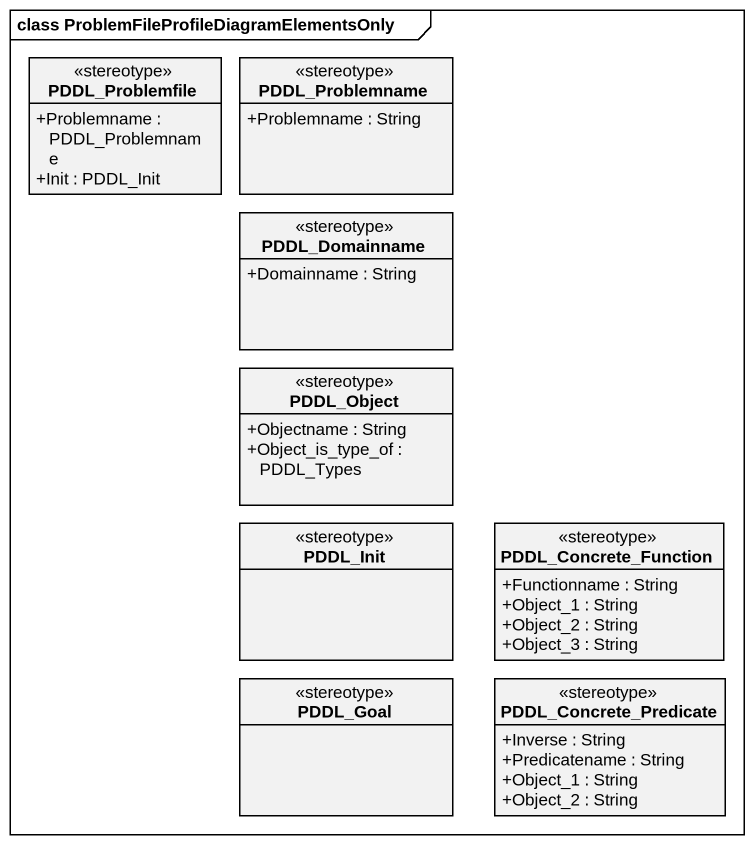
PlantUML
@startuml
mainframe class ProblemFileProfileDiagramElementsOnly
hide circle
hide empty members
skinparam classAttributeIconSize 0
class PDDL_Problemfile <<stereotype>> {
  +Problemname : PDDL_Problemname
  +Init : PDDL_Init
}
class PDDL_Problemname <<stereotype>> {
  +Problemname : String
}
class PDDL_Domainname <<stereotype>> {
  +Domainname : String
}
class PDDL_Object <<stereotype>> {
  +Objectname : String
  +Object_is_type_of : PDDL_Types
}
class PDDL_Init <<stereotype>>
class PDDL_Concrete_Function <<stereotype>> {
  +Functionname : String
  +Object_1 : String
  +Object_2 : String
  +Object_3 : String
}
class PDDL_Goal <<stereotype>>
class PDDL_Concrete_Predicate <<stereotype>> {
  +Inverse : String
  +Predicatename : String
  +Object_1 : String
  +Object_2 : String
}
@enduml
